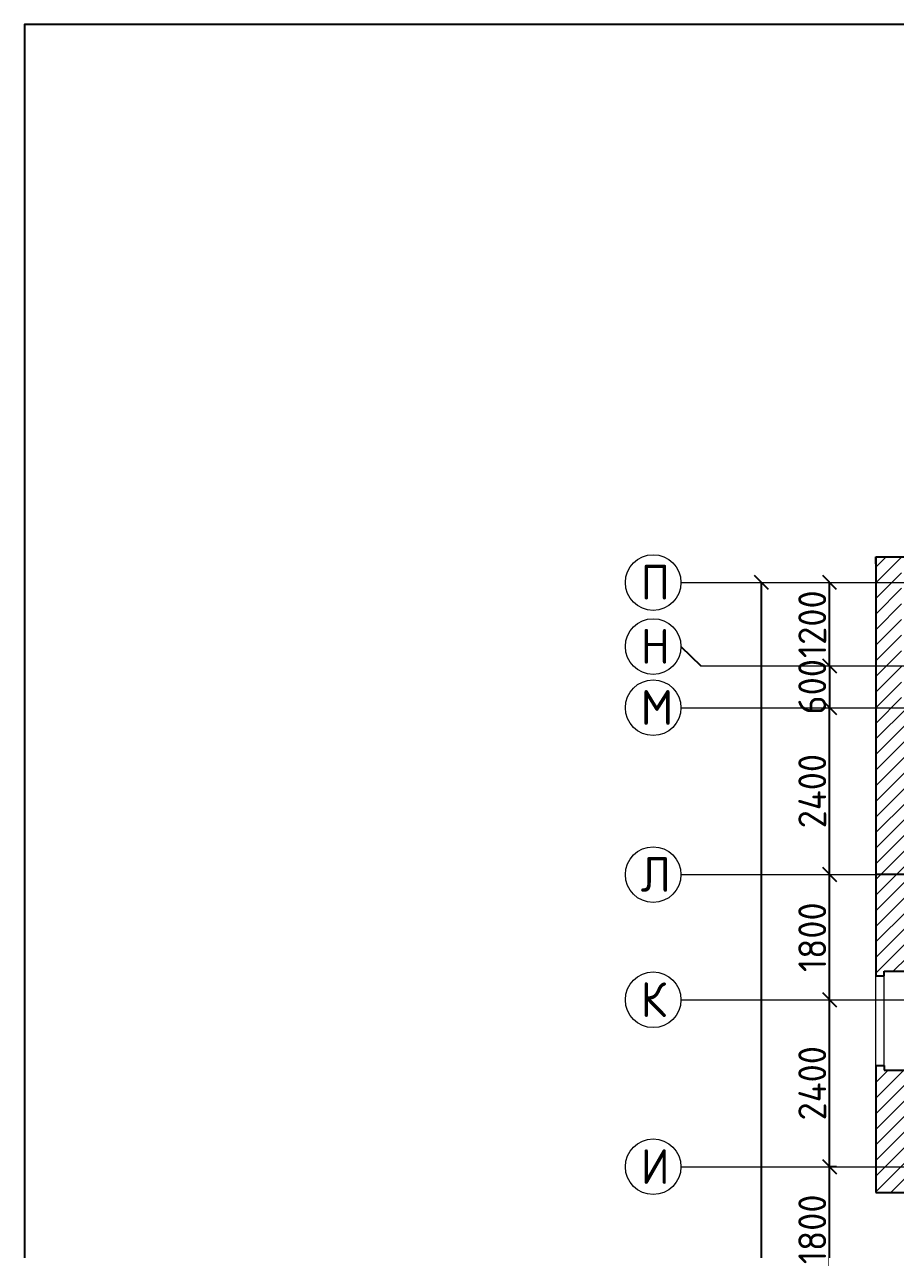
# Model space of a CAD drawing. Header units: millimetres. Extents: x -10163 to 1081624, y -5450 to 417560.
# Drawn here: x 298560 to 311091, y 69307 to 86920 of the extents above; entities that cross this region are included whole.
import ezdxf

# ---------------------------------------------------------------- set-up
doc = ezdxf.new("R2010")
doc.units = ezdxf.units.MM
doc.header["$PDMODE"] = 35
doc.linetypes.add('Штрих-пунктир', pattern=[24, 20, -1.5, 1, -1.5])
for name, color, linetype in [('Ventilation', 7, 'Continuous'), ('Анкеровка', 30, 'Continuous'), ('заливка стен', 41, 'Continuous'), ('Кровля', 92, 'Continuous'), ('Оси 2', 253, 'Continuous'), ('Покрытия', 50, 'Continuous'), ('Стены', 40, 'Continuous')]:
    doc.layers.add(name, color=color, linetype=linetype)
doc.layers.add('Окна', color=130, linetype='Continuous', lineweight=5, transparency=0.5)
doc.styles.add('ГОСТ', font='GOST Common.ttf', dxfattribs={"height": 400})
doc.dimstyles.new('ГОСТ', dxfattribs={"dimtxt": 400, "dimasz": 200, "dimexe": 0.18, "dimexo": 0.0625, "dimgap": 50, "dimtad": 1, "dimdec": 0, "dimzin": 0, "dimdsep": 46, "dimtxsty": 'ГОСТ', "dimblk": 'OBLIQUE', "dimcen": 0.09, "dimadec": 0, "dimazin": 0, "dimtfac": 1, "dimtdec": 0, "dimtofl": 0, "dimtmove": 0, "dimatfit": 3, "dimldrblk": 'NONE', "dimfxl": 1, "dimtolj": 1, "dimtzin": 0, "dimarcsym": 0})

# ---------------------------------------------------------------- blocks, each defined once
blk = doc.blocks.new('_Oblique')
at = {"color": 0, "linetype": 'ByBlock', "lineweight": -2}
blk.add_line((-0.5, -0.5), (0.5, 0.5), dxfattribs=at)
blk = doc.blocks.new('*D958')
at = {"layer": 'Defpoints', "color": 0, "transparency": 16777216}
for p in [(310143, 70497), (310243, 70497), (310143, 68697)]:
    blk.add_point(p, dxfattribs=at)
at = {"layer": 'Покрытия', "color": 0, "lineweight": -2, "transparency": 16777216}
for p, q in [((310243, 70497), (310143, 70497)), ((310143, 68697), (310143, 70497)), ((310143, 68697), (310143, 68697))]:
    blk.add_line(p, q, dxfattribs=at)
at = {"layer": 'Покрытия', "color": 0, "lineweight": -2, "transparency": 16777216, "xscale": 200, "yscale": 200, "zscale": 200}
for p, rotation in [((310143, 70497), 90), ((310143, 68697), 270)]:
    blk.add_blockref('_Oblique', p, dxfattribs=dict(at, rotation=rotation))
at = {"layer": 'Покрытия', "color": 0, "lineweight": 9, "transparency": 16777216, "insert": (309893, 69597), "char_height": 400, "attachment_point": 5, "rotation": 90, "style": 'ГОСТ'}
blk.add_mtext('\\A1;1800', dxfattribs=at)
blk = doc.blocks.new('_None')
blk = doc.blocks.new('*D959')
at = {"layer": 'Defpoints', "color": 0, "transparency": 16777216}
for p in [(310143, 72897), (310143, 72897), (310243, 70497)]:
    blk.add_point(p, dxfattribs=at)
at = {"layer": 'Покрытия', "color": 0, "lineweight": -2, "transparency": 16777216}
for p, q in [((310143, 72897), (310143, 72897)), ((310143, 70497), (310143, 72897)), ((310243, 70497), (310143, 70497))]:
    blk.add_line(p, q, dxfattribs=at)
at = {"layer": 'Покрытия', "color": 0, "lineweight": -2, "transparency": 16777216, "xscale": 200, "yscale": 200, "zscale": 200}
for p, rotation in [((310143, 72897), 90), ((310143, 70497), 270)]:
    blk.add_blockref('_Oblique', p, dxfattribs=dict(at, rotation=rotation))
at = {"layer": 'Покрытия', "color": 0, "lineweight": 9, "transparency": 16777216, "insert": (309893, 71697), "char_height": 400, "attachment_point": 5, "rotation": 90, "style": 'ГОСТ'}
blk.add_mtext('\\A1;2400', dxfattribs=at)
blk = doc.blocks.new('*D960')
at = {"layer": 'Defpoints', "color": 0, "transparency": 16777216}
for p in [(310143, 74697), (310143, 74697), (310143, 72897)]:
    blk.add_point(p, dxfattribs=at)
at = {"layer": 'Покрытия', "color": 0, "lineweight": -2, "transparency": 16777216}
for p, q in [((310143, 74697), (310143, 74697)), ((310143, 72897), (310143, 74697)), ((310143, 72897), (310143, 72897))]:
    blk.add_line(p, q, dxfattribs=at)
at = {"layer": 'Покрытия', "color": 0, "lineweight": -2, "transparency": 16777216, "xscale": 200, "yscale": 200, "zscale": 200}
for p, rotation in [((310143, 74697), 90), ((310143, 72897), 270)]:
    blk.add_blockref('_Oblique', p, dxfattribs=dict(at, rotation=rotation))
at = {"layer": 'Покрытия', "color": 0, "lineweight": 9, "transparency": 16777216, "insert": (309893, 73797), "char_height": 400, "attachment_point": 5, "rotation": 90, "style": 'ГОСТ'}
blk.add_mtext('\\A1;1800', dxfattribs=at)
blk = doc.blocks.new('*D961')
at = {"layer": 'Defpoints', "color": 0, "transparency": 16777216}
for p in [(310143, 77097), (310143, 77097), (310143, 74697)]:
    blk.add_point(p, dxfattribs=at)
at = {"layer": 'Покрытия', "color": 0, "lineweight": -2, "transparency": 16777216}
for p, q in [((310143, 77097), (310143, 77097)), ((310143, 74697), (310143, 77097)), ((310143, 74697), (310143, 74697))]:
    blk.add_line(p, q, dxfattribs=at)
at = {"layer": 'Покрытия', "color": 0, "lineweight": -2, "transparency": 16777216, "xscale": 200, "yscale": 200, "zscale": 200}
for p, rotation in [((310143, 77097), 90), ((310143, 74697), 270)]:
    blk.add_blockref('_Oblique', p, dxfattribs=dict(at, rotation=rotation))
at = {"layer": 'Покрытия', "color": 0, "lineweight": 9, "transparency": 16777216, "insert": (309893, 75897), "char_height": 400, "attachment_point": 5, "rotation": 90, "style": 'ГОСТ'}
blk.add_mtext('\\A1;2400', dxfattribs=at)
blk = doc.blocks.new('*D962')
at = {"layer": 'Defpoints', "color": 0, "transparency": 16777216}
for p in [(310143, 78897), (310143, 78897), (310143, 77697)]:
    blk.add_point(p, dxfattribs=at)
at = {"layer": 'Покрытия', "color": 0, "lineweight": -2, "transparency": 16777216}
for p, q in [((310143, 78897), (310143, 78897)), ((310143, 77697), (310143, 78897)), ((310143, 77697), (310143, 77697))]:
    blk.add_line(p, q, dxfattribs=at)
at = {"layer": 'Покрытия', "color": 0, "lineweight": -2, "transparency": 16777216, "xscale": 200, "yscale": 200, "zscale": 200}
for p, rotation in [((310143, 78897), 90), ((310143, 77697), 270)]:
    blk.add_blockref('_Oblique', p, dxfattribs=dict(at, rotation=rotation))
at = {"layer": 'Покрытия', "color": 0, "lineweight": 9, "transparency": 16777216, "insert": (309893, 78297), "char_height": 400, "attachment_point": 5, "rotation": 90, "style": 'ГОСТ'}
blk.add_mtext('\\A1;1200', dxfattribs=at)
blk = doc.blocks.new('*D963')
at = {"layer": 'Defpoints', "color": 0, "transparency": 16777216}
for p in [(309163, 78897), (309163, 78897), (309163, 56097)]:
    blk.add_point(p, dxfattribs=at)
at = {"layer": 'Покрытия', "color": 0, "lineweight": -2, "transparency": 16777216}
for p, q in [((309163, 78897), (309163, 78897)), ((309163, 56097), (309163, 78897)), ((309163, 56097), (309163, 56097))]:
    blk.add_line(p, q, dxfattribs=at)
at = {"layer": 'Покрытия', "color": 0, "lineweight": -2, "transparency": 16777216, "xscale": 200, "yscale": 200, "zscale": 200}
for p, rotation in [((309163, 78897), 90), ((309163, 56097), 270)]:
    blk.add_blockref('_Oblique', p, dxfattribs=dict(at, rotation=rotation))
at = {"layer": 'Покрытия', "color": 0, "lineweight": 9, "transparency": 16777216, "insert": (308913, 67497), "char_height": 400, "attachment_point": 5, "rotation": 90, "style": 'ГОСТ'}
blk.add_mtext('\\A1;22800', dxfattribs=at)
blk = doc.blocks.new('*D1012')
at = {"color": 0, "lineweight": -2, "ltscale": 10, "transparency": 16777216}
for p, q in [((310143, 77697), (310143, 77697)), ((310143, 77697), (310143, 77097)), ((310143, 77097), (310143, 77097))]:
    blk.add_line(p, q, dxfattribs=at)
at = {"layer": 'Defpoints', "color": 0, "ltscale": 10, "transparency": 16777216}
for p in [(310143, 77697), (310143, 77097), (310143, 77097)]:
    blk.add_point(p, dxfattribs=at)
at = {"color": 0, "lineweight": -2, "ltscale": 10, "transparency": 16777216, "xscale": 200, "yscale": 200, "zscale": 200}
for p, rotation in [((310143, 77697), 90), ((310143, 77097), 270)]:
    blk.add_blockref('_Oblique', p, dxfattribs=dict(at, rotation=rotation))
at = {"color": 0, "ltscale": 10, "transparency": 16777216, "insert": (309893, 77397), "char_height": 400, "attachment_point": 5, "rotation": 90, "style": 'ГОСТ'}
blk.add_mtext('\\A1;600', dxfattribs=at)

msp = doc.modelspace()

# ---------------------------------------------------------------- hatches: boundary and pattern name
at = {"layer": 'заливка стен', "lineweight": 9}
h = msp.add_hatch(dxfattribs=at)
h.set_pattern_fill('ANSI31', color=256, scale=50)
h.paths.add_polyline_path([(314177.304, 79266.76), (313527.304, 79266.76), (313212.304, 79266.76), (313212.304, 79146.76), (313277.304, 79146.76), (313277.304, 78896.76), (314177.304, 78896.76)])
h.paths.add_polyline_path([(314967.304, 79146.76), (315032.304, 79146.76), (315032.304, 79266.76), (314177.304, 79266.76), (314177.304, 78896.76), (314967.304, 78896.76)])
h.paths.add_polyline_path([(314177.304, 78896.76), (313277.304, 78896.76), (313277.304, 78816.76), (313527.304, 78816.76), (314177.304, 78816.76)])
h.paths.add_polyline_path([(314967.304, 78896.76), (314177.304, 78896.76), (314177.304, 78816.76), (314967.304, 78816.76)])
h.paths.add_polyline_path([(317177.304, 79266.76), (316322.304, 79266.76), (316322.304, 79146.76), (316387.304, 79146.76), (316387.304, 78896.76), (317177.304, 78896.76)])
h.paths.add_polyline_path([(317667.304, 79146.76), (317732.304, 79146.76), (317732.304, 79266.76), (317177.304, 79266.76), (317177.304, 78896.76), (317667.304, 78896.76)])
h.paths.add_polyline_path([(317667.304, 78896.76), (317177.304, 78896.76), (317177.304, 78816.76), (317667.304, 78816.76)])
h.paths.add_polyline_path([(317177.304, 78896.76), (316387.304, 78896.76), (316387.304, 78816.76), (317097.304, 78816.76), (317177.304, 78816.76)])
h.paths.add_polyline_path([(319577.304, 79266.76), (319022.304, 79266.76), (319022.304, 79146.76), (319087.304, 79146.76), (319087.304, 78896.76), (319577.304, 78896.76)])
h.paths.add_polyline_path([(319867.304, 79266.76), (319577.304, 79266.76), (319577.304, 78896.76), (319867.304, 78896.76)])
h.paths.add_polyline_path([(319577.304, 78896.76), (319087.304, 78896.76), (319087.304, 78816.76), (319497.376, 78816.76), (319497.376, 78225.727), (319497.303, 77951.809), (319577.304, 77951.809)])
h.paths.add_polyline_path([(319867.304, 78896.76), (319577.304, 78896.76), (319577.304, 78810.197), (319867.304, 78810.197), (319867.304, 78251.809)])
h.paths.add_polyline_path([(311177.304, 79266.76), (310807.304, 79266.76), (310807.304, 78896.76), (311177.304, 78896.76)])
h.paths.add_polyline_path([(311177.304, 78896.76), (310807.304, 78896.76), (310807.304, 77096.76), (311177.304, 77096.76)])
h.paths.add_polyline_path([(311177.304, 77096.76), (310807.304, 77096.76), (310807.304, 74696.76), (311177.304, 74696.76)])
h.paths.add_polyline_path([(311177.304, 74696.76), (310807.304, 74696.76), (310807.304, 73241.76), (310927.304, 73241.76), (310927.304, 73306.76), (311177.304, 73306.76)])
h.paths.add_polyline_path([(311177.304, 71886.76), (310927.304, 71886.76), (310927.304, 71951.76), (310807.304, 71951.76), (310807.304, 70496.76), (311177.304, 70496.76)])
h.paths.add_polyline_path([(311177.304, 70496.76), (310807.304, 70496.76), (310807.304, 70126.76), (311177.304, 70126.76)])
h.paths.add_polyline_path([(314177.304, 70496.76), (311177.304, 70496.76), (311177.304, 70126.76), (313807.304, 70126.76), (314177.304, 70126.76)])
h.paths.add_polyline_path([(311257.304, 71886.76), (311177.304, 71886.76), (311177.304, 70496.76), (314177.304, 70496.76), (314177.304, 70576.76), (311257.304, 70576.76)])
h.paths.add_polyline_path([(314257.304, 70496.76), (314177.304, 70496.76), (314177.304, 70126.76), (314257.304, 70126.76)])
h.paths.add_polyline_path([(314257.304, 70576.76), (314177.304, 70576.76), (314177.304, 70496.76), (314257.304, 70496.76)])
h.paths.add_polyline_path([(311257.304, 74616.76), (311257.304, 74696.76), (311177.304, 74696.76), (311177.304, 73306.76), (311257.304, 73306.76)])
h.paths.add_polyline_path([(311257.304, 77096.76), (311177.304, 77096.76), (311177.304, 74696.76), (311257.304, 74696.76)])
h.paths.add_polyline_path([(335777.304, 79266.76), (335407.304, 79266.76), (335407.304, 78896.76), (335777.304, 78896.76)])
h.paths.add_polyline_path([(336567.304, 79146.76), (336632.304, 79146.76), (336632.304, 79266.76), (335777.304, 79266.76), (335777.304, 78896.76), (336567.304, 78896.76)])
h.paths.add_polyline_path([(338777.304, 79266.76), (337922.304, 79266.76), (337922.304, 79146.76), (337987.304, 79146.76), (337987.304, 78896.76), (338777.304, 78896.76)])
h.paths.add_polyline_path([(338777.304, 78896.76), (337987.304, 78896.76), (337987.304, 78816.76), (338697.304, 78816.76), (338777.304, 78816.76)])
h.paths.add_polyline_path([(339077.304, 79146.76), (339142.304, 79146.76), (339142.304, 79266.76), (338777.304, 79266.76), (338777.304, 78896.76), (339077.304, 78896.76)])
h.paths.add_polyline_path([(339077.304, 78896.76), (338777.304, 78896.76), (338777.304, 78816.76), (338857.304, 78816.76), (339077.304, 78816.76)])
h.paths.add_polyline_path([(341177.304, 79266.76), (340312.304, 79266.76), (340312.304, 79146.76), (340377.304, 79146.76), (340377.304, 78896.76), (341177.304, 78896.76)])
h.paths.add_polyline_path([(341547.304, 79266.76), (341177.304, 79266.76), (341177.304, 78896.76), (341547.304, 78896.76)])
h.paths.add_polyline_path([(341177.304, 78896.76), (340377.304, 78896.76), (340377.304, 78816.76), (340827.304, 78816.76), (341097.304, 78816.76), (341097.304, 77096.76), (341177.304, 77096.76)])
h.paths.add_polyline_path([(341547.304, 78896.76), (341177.304, 78896.76), (341177.304, 77096.76), (341547.304, 77096.76)])
h.paths.add_polyline_path([(341547.304, 77096.76), (341177.304, 77096.76), (341177.304, 74696.76), (341547.304, 74696.76)])
h.paths.add_polyline_path([(341177.304, 77096.76), (341097.304, 77096.76), (341097.304, 74696.76), (341177.304, 74696.76)])
h.paths.add_polyline_path([(341547.304, 74696.76), (341177.304, 74696.76), (341177.304, 73306.76), (341427.304, 73306.76), (341427.304, 73241.76), (341547.304, 73241.76)])
h.paths.add_polyline_path([(341177.304, 74696.76), (341097.304, 74696.76), (341097.304, 73306.76), (341177.304, 73306.76)])
h.paths.add_polyline_path([(341547.304, 71951.76), (341427.304, 71951.76), (341427.304, 71886.76), (341177.304, 71886.76), (341177.304, 70496.76), (341547.304, 70496.76)])
h.paths.add_polyline_path([(341177.304, 71886.76), (341097.304, 71886.76), (341097.304, 70576.76), (338777.304, 70576.76), (338777.304, 70496.76), (341177.304, 70496.76)])
h.paths.add_polyline_path([(341547.304, 70496.76), (341177.304, 70496.76), (341177.304, 70126.76), (341547.304, 70126.76)])
h.paths.add_polyline_path([(341177.304, 70496.76), (338777.304, 70496.76), (338777.304, 70126.76), (341177.304, 70126.76)])
h.paths.add_polyline_path([(338777.304, 70496.76), (337334.064, 70496.76), (337334.064, 70126.76), (338777.304, 70126.76)])
h.paths.add_polyline_path([(338777.304, 70576.76), (338757.304, 70576.76), (337334.064, 70576.76), (337334.064, 70496.76), (338777.304, 70496.76)])
h.paths.add_polyline_path([(338777.304, 64866.76), (337334.064, 64866.76), (337334.064, 64496.76), (338777.304, 64496.76)])
h.paths.add_polyline_path([(338777.304, 64496.76), (337334.064, 64496.76), (337334.064, 64416.76), (338777.304, 64416.76)])
h.paths.add_polyline_path([(341177.304, 64866.76), (338777.304, 64866.76), (338777.304, 64496.76), (341177.304, 64496.76)])
h.paths.add_polyline_path([(341177.304, 64496.76), (338777.304, 64496.76), (338777.304, 64416.76), (341097.304, 64416.76), (341097.304, 63106.76), (341177.304, 63106.76)])
h.paths.add_polyline_path([(341547.304, 64866.76), (341177.304, 64866.76), (341177.304, 64496.76), (341547.304, 64496.76)])
h.paths.add_polyline_path([(341547.304, 64496.76), (341177.304, 64496.76), (341177.304, 63106.76), (341427.304, 63106.76), (341427.304, 63041.76), (341547.304, 63041.76)])
h.paths.add_polyline_path([(341547.304, 61751.76), (341427.304, 61751.76), (341427.304, 61686.76), (341177.304, 61686.76), (341177.304, 60296.76), (341547.304, 60296.76)])
h.paths.add_polyline_path([(341177.304, 61686.76), (341097.304, 61686.76), (341097.304, 60296.76), (341177.304, 60296.76)])
h.paths.add_polyline_path([(341547.304, 56096.76), (341177.304, 56096.76), (341177.304, 55726.76), (341547.304, 55726.76)])
h.paths.add_polyline_path([(341177.304, 56096.76), (340377.304, 56096.76), (340377.304, 55846.76), (340312.304, 55846.76), (340312.304, 55726.76), (341127.304, 55726.76), (341177.304, 55726.76)])
h.paths.add_polyline_path([(341177.304, 60296.76), (341097.304, 60296.76), (341097.304, 56176.76), (340827.304, 56176.76), (340377.304, 56176.76), (340377.304, 56096.76), (341177.304, 56096.76)])
h.paths.add_polyline_path([(338777.304, 56096.76), (337987.304, 56096.76), (337987.304, 55846.76), (337922.304, 55846.76), (337922.304, 55726.76), (338727.304, 55726.76), (338777.304, 55726.76)])
h.paths.add_polyline_path([(339142.304, 55846.76), (339077.304, 55846.76), (339077.304, 56096.76), (338777.304, 56096.76), (338777.304, 55726.76), (339142.304, 55726.76)])
h.paths.add_polyline_path([(339077.304, 56176.76), (338827.304, 56176.76), (338777.304, 56176.76), (338777.304, 56096.76), (339077.304, 56096.76)])
h.paths.add_polyline_path([(338777.304, 56176.76), (338697.304, 56176.76), (337987.304, 56176.76), (337987.304, 56096.76), (338777.304, 56096.76)])
h.paths.add_polyline_path([(336567.304, 56096.76), (335777.304, 56096.76), (335777.304, 55726.76), (336632.304, 55726.76), (336632.304, 55846.76), (336567.304, 55846.76)])
h.paths.add_polyline_path([(335777.304, 56096.76), (335407.304, 56096.76), (335407.304, 55726.76), (335777.304, 55726.76)])
h.paths.add_polyline_path([(335777.304, 57374.295), (335407.304, 57374.295), (335407.304, 56741.712), (335407.304, 56096.76), (335777.304, 56096.76)])
h.paths.add_polyline_path([(335857.304, 57374.295), (335777.304, 57374.295), (335777.304, 56096.76), (336567.304, 56096.76), (336567.304, 56176.76), (335857.304, 56176.76)])
h.paths.add_polyline_path([(319947.298, 56741.711), (319939.804, 57374.295), (319497.376, 57374.295), (319497.376, 56096.76), (319947.298, 56096.76)])
h.paths.add_polyline_path([(319577.304, 56176.76), (319087.304, 56176.76), (319087.304, 55846.76), (319022.304, 55846.76), (319022.304, 55726.76), (319577.304, 55726.76)])
h.paths.add_polyline_path([(319947.293, 56096.76), (319577.304, 56096.76), (319577.304, 55726.76), (319947.293, 55726.76)])
h.paths.add_polyline_path([(317177.304, 56096.76), (316387.304, 56096.76), (316387.304, 55846.76), (316322.304, 55846.76), (316322.304, 55726.76), (317177.304, 55726.76)])
h.paths.add_polyline_path([(317667.304, 56096.76), (317177.304, 56096.76), (317177.304, 55726.76), (317732.304, 55726.76), (317732.304, 55846.76), (317667.304, 55846.76)])
h.paths.add_polyline_path([(317667.304, 56176.76), (317177.304, 56176.76), (317177.304, 56096.76), (317667.304, 56096.76)])
h.paths.add_polyline_path([(317177.304, 56176.76), (316387.304, 56176.76), (316387.304, 56096.76), (317177.304, 56096.76)])
h.paths.add_polyline_path([(314177.304, 56096.76), (313277.304, 56096.76), (313277.304, 55846.76), (313212.304, 55846.76), (313212.304, 55726.76), (313527.304, 55726.76), (313827.304, 55726.76), (314177.304, 55726.76)])
h.paths.add_polyline_path([(314967.304, 56096.76), (314177.304, 56096.76), (314177.304, 55726.76), (315032.304, 55726.76), (315032.304, 55846.76), (314967.304, 55846.76)])
h.paths.add_polyline_path([(314967.304, 56176.76), (314177.304, 56176.76), (314177.304, 56096.76), (314967.304, 56096.76)])
h.paths.add_polyline_path([(314177.304, 56176.76), (313527.304, 56176.76), (313277.304, 56176.76), (313277.304, 56096.76), (314177.304, 56096.76)])
h.paths.add_polyline_path([(311177.304, 56096.76), (310807.304, 56096.76), (310807.304, 55726.76), (311177.304, 55726.76)])
h.paths.add_polyline_path([(314177.304, 68846.76), (313807.304, 68846.76), (313807.304, 68696.76), (314177.304, 68696.76)])
h.paths.add_polyline_path([(314257.304, 68846.76), (314177.304, 68846.76), (314177.304, 68696.76), (314257.304, 68696.76)])
h.paths.add_polyline_path([(314177.304, 70126.76), (313807.304, 70126.76), (313807.304, 70046.76), (314177.304, 70046.76)])
h.paths.add_polyline_path([(314257.304, 70126.76), (314177.304, 70126.76), (314177.304, 70046.76), (314257.304, 70046.76)])
h.paths.add_polyline_path([(314177.304, 64946.76), (313807.304, 64946.76), (313807.304, 64866.76), (314177.304, 64866.76)])
h.paths.add_polyline_path([(314177.304, 64866.76), (313807.304, 64866.76), (311177.304, 64866.76), (311177.304, 64496.76), (314177.304, 64496.76)])
h.paths.add_polyline_path([(314177.304, 64496.76), (311177.304, 64496.76), (311177.304, 63106.76), (311257.304, 63106.76), (311257.304, 64416.76), (314177.304, 64416.76)])
h.paths.add_polyline_path([(314257.304, 64866.76), (314177.304, 64866.76), (314177.304, 64496.76), (314257.304, 64496.76)])
h.paths.add_polyline_path([(314257.304, 64496.76), (314177.304, 64496.76), (314177.304, 64416.76), (314257.304, 64416.76)])
h.paths.add_polyline_path([(311177.304, 64866.76), (310807.304, 64866.76), (310807.304, 64496.76), (311177.304, 64496.76)])
h.paths.add_polyline_path([(311177.304, 64496.76), (310807.304, 64496.76), (310807.304, 63041.76), (310927.304, 63041.76), (310927.304, 63106.76), (311177.304, 63106.76)])
h.paths.add_polyline_path([(311257.304, 61686.76), (311177.304, 61686.76), (311177.304, 60296.76), (311257.304, 60296.76)])
h.paths.add_polyline_path([(311177.304, 61686.76), (310927.304, 61686.76), (310927.304, 61751.76), (310807.304, 61751.76), (310807.304, 60296.76), (311177.304, 60296.76)])
h.paths.add_polyline_path([(311177.304, 60296.76), (310807.304, 60296.76), (310807.304, 56096.76), (311177.304, 56096.76)])
h.paths.add_polyline_path([(335777.304, 78816.76), (336567.304, 78816.76), (336567.304, 78896.76), (335777.304, 78896.76)])
h.paths.add_polyline_path([(314177.304, 66586.391), (313807.304, 66586.391), (313807.304, 66296.76), (314177.304, 66296.76)])
h.paths.add_polyline_path([(313807.304, 68402.247), (314177.304, 68402.247), (314177.304, 68696.76), (313807.304, 68696.76)])

# ---------------------------------------------------------------- linework, layer by layer
at = {"layer": 'Ventilation'}
for p, q in [((310807.304, 79266.76), (310807.304, 79166.76)), ((310807.304, 79166.76), (310807.304, 79266.76)), ((310807.304, 79266.76), (310907.304, 79266.76))]:
    msp.add_line(p, q, dxfattribs=at)
at = {"layer": 'Анкеровка'}
msp.add_lwpolyline([(298560, 44700), (350980, 44700), (350980, 86920), (298560, 86920)], close=True, dxfattribs=at)
at = {"layer": 'заливка стен', "ltscale": 10}
msp.add_line((311257.304, 74696.76), (310807.304, 74696.76), dxfattribs=at)
at = {"layer": 'Кровля', "ltscale": 10}
msp.add_line((308004.064, 77976.261), (308288.456, 77696.76), dxfattribs=at)
at = {"layer": 'Окна', "lineweight": 9}
for p, q in [((311257.304, 73306.76), (310927.304, 73306.76)), ((310927.304, 73241.76), (310927.304, 73306.76)), ((310807.304, 71951.76), (310807.304, 73241.76)), ((310807.304, 73241.76), (310927.304, 73241.76)), ((310927.304, 71951.76), (310927.304, 73241.76)), ((310807.304, 71951.76), (310927.304, 71951.76)), ((310927.304, 71951.76), (310927.304, 71886.76)), ((311257.304, 71886.76), (310927.304, 71886.76))]:
    msp.add_line(p, q, dxfattribs=at)
at = {"layer": 'Оси 2', "linetype": 'Штрих-пунктир', "lineweight": 9}
for p, q in [((308004.064, 78896.76), (344424.064, 78896.76)), ((308004.064, 78896.76), (344424.064, 78896.76)), ((308288.456, 77696.76), (344424.064, 77696.76)), ((308004.064, 77096.76), (344424.064, 77096.76)), ((308004.064, 77096.76), (344424.064, 77096.76)), ((308004.064, 74696.76), (344424.064, 74696.76)), ((308004.064, 74696.76), (344424.064, 74696.76)), ((308004.064, 72896.76), (335857.304, 72896.76)), ((308004.064, 72896.76), (335857.304, 72896.76)), ((308004.064, 70496.76), (344424.064, 70496.76)), ((308004.064, 70496.76), (344424.064, 70496.76))]:
    msp.add_line(p, q, dxfattribs=at)
at = {"layer": 'Оси 2', "lineweight": 9}
for centre in [(307604.064, 78896.76), (307604.064, 78896.76), (307604.064, 77976.261), (307604.064, 77976.261), (307604.064, 77096.76), (307604.064, 77096.76), (307604.064, 74696.76), (307604.064, 74696.76), (307604.064, 72896.76), (307604.064, 72896.76), (307604.064, 70496.76), (307604.064, 70496.76)]:
    msp.add_circle(centre, 400, dxfattribs=at)
at = {"layer": 'Стены', "lineweight": -3}
for p, q in [((310927.304, 73241.76), (310927.304, 73306.76)), ((310927.304, 73306.76), (311257.304, 73306.76)), ((310807.304, 73241.76), (310927.304, 73241.76)), ((310807.304, 71951.76), (310927.304, 71951.76)), ((310927.304, 71951.76), (310927.304, 71886.76)), ((310927.304, 71886.76), (311257.304, 71886.76))]:
    msp.add_line(p, q, dxfattribs=at)
at = {"layer": 'Стены', "linetype": 'Continuous', "lineweight": -3}
msp.add_line((310807.304, 70496.76), (310807.304, 70126.76), dxfattribs=at)
for points in [[(310807.304, 79266.76), (310807.304, 73241.76)], [(310807.304, 79266.76), (311734.804, 79266.76)], [(310807.304, 71951.76), (310807.304, 70496.76)], [(310807.304, 70126.76), (314257.304, 70126.76)], [(310807.304, 70126.76), (311787.304, 70126.76)]]:
    msp.add_lwpolyline(points, dxfattribs=at)

# ---------------------------------------------------------------- texts
at = {"layer": 'Оси 2', "lineweight": 9, "char_height": 500, "attachment_point": 1, "style": 'ГОСТ'}
for s, insert in [('П', (307424.699, 79150.483)), ('Н', (307424.699, 78229.984)), ('М', (307424.699, 77350.483)), ('Л', (307424.699, 74950.483)), ('К', (307424.699, 73150.483)), ('И', (307424.699, 70750.483))]:
    msp.add_mtext_dynamic_manual_height_columns(s, width=529.33393, gutter_width=12.5, heights=[0], dxfattribs=dict(at, insert=insert))

# ---------------------------------------------------------------- dimensions: what is measured, and where the dimension line sits
at = {"ltscale": 10}
dim = msp.add_linear_dim(base=(310143.164, 77096.76), p1=(310143.164, 77696.76), p2=(310143.164, 77096.76), angle=90, dimstyle='ГОСТ', dxfattribs=at)
dim.commit()
dim.dimension.update_dxf_attribs({"geometry": '*D1012', "text_midpoint": (310143.164, 77396.76), "dimtype": 160})
at = {"layer": 'Покрытия', "lineweight": 9}
dim = msp.add_linear_dim(base=(309162.784, 78896.76), p1=(309162.784, 56096.76), p2=(309162.784, 78896.76), angle=90, dimstyle='ГОСТ', dxfattribs=at)
dim.commit()
dim.dimension.update_dxf_attribs({"geometry": '*D963', "text_midpoint": (308912.784, 67496.76)})
for base, p1, p2, picture, middle in [((310142.784, 78896.76), (310142.784, 77696.76), (310142.784, 78896.76), '*D962', (309892.784, 78296.76)), ((310142.784, 77096.76), (310142.784, 74696.76), (310143.164, 77096.76), '*D961', (309892.784, 75896.76)), ((310142.784, 74696.76), (310142.784, 72896.76), (310142.784, 74696.76), '*D960', (309892.784, 73796.76)), ((310142.784, 72896.76), (310242.784, 70496.76), (310142.784, 72896.76), '*D959', (309892.784, 71696.76)), ((310142.784, 70496.76), (310142.784, 68696.76), (310242.784, 70496.76), '*D958', (309892.784, 69596.76))]:
    dim = msp.add_linear_dim(base=base, p1=p1, p2=p2, angle=90, dimstyle='ГОСТ', override={"dimtmove": 1}, dxfattribs=at)
    dim.commit()
    dim.dimension.update_dxf_attribs({"geometry": picture, "text_midpoint": middle})

doc.saveas('drawing.dxf')
